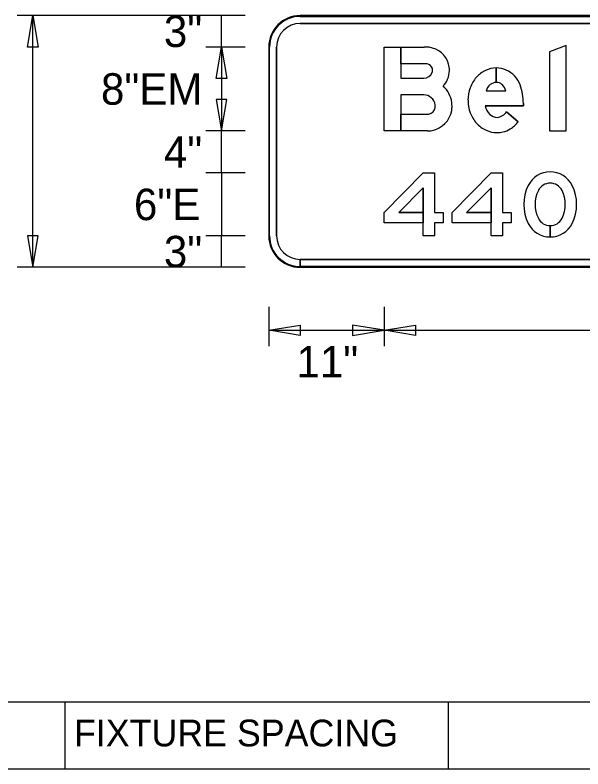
# Model space of a CAD drawing. Extents: x 764 to 1076, y -284 to -242.
# Drawn here: x 891.33 to 895.84, y -252.38 to -246.39 of the extents above; entities that cross this region are included whole.
import ezdxf

# ---------------------------------------------------------------- set-up
doc = ezdxf.new("R2010")
doc.units = 0
for name, color, linetype in [('ConstLines', 7, 'Continuous'), ('GSBWFill', 7, 'Continuous'), ('GSColorFill', 7, 'Continuous'), ('GSDims', 7, 'Continuous'), ('GSOutline', 7, 'Continuous'), ('SheetLinesMisc2_dp', 7, 'Continuous'), ('TextMinor', 7, 'Continuous')]:
    doc.layers.add(name, color=color, linetype=linetype)

msp = doc.modelspace()

# ---------------------------------------------------------------- linework, layer by layer
at = {"layer": 'ConstLines'}
msp.add_line((894.6644, -248.1523), (894.6644, -248.149), dxfattribs=at)
at = {"layer": 'GSBWFill'}
for p, q in [((901.0977, -246.3987), (893.5977, -246.3987)), ((893.5977, -246.4612), (901.0977, -246.4612)), ((893.3477, -246.6487), (893.3477, -248.1487)), ((893.4102, -248.1487), (893.4102, -246.6487)), ((895.1558, -246.8152), (895.1558, -246.9302)), ((895.1558, -246.9302), (895.1558, -246.8152)), ((895.0744, -246.997), (895.2324, -246.997)), ((895.2377, -247.1622), (895.3289, -247.243)), ((895.5844, -248.0676), (895.5844, -248.1576)), ((895.5844, -248.1576), (895.5844, -248.0676)), ((893.5977, -248.3987), (893.5977, -248.3362)), ((901.0977, -248.3362), (893.5984, -248.3362)), ((893.5984, -248.3362), (893.5984, -248.3987)), ((893.5984, -248.3987), (901.0977, -248.3987))]:
    msp.add_line(p, q, dxfattribs=at)
for points in [[(894.5788, -247.0289), (894.3977, -247.0289), (894.3977, -247.3152), (894.2644, -247.3152), (894.2644, -246.6485), (894.3977, -246.6485), (894.3977, -246.8955), (894.5788, -246.8955)], [(894.5828, -246.7819), (894.3978, -246.7819), (894.3978, -246.6485), (894.5828, -246.6485)], [(895.3711, -247.098), (895.3711, -247.117), (895.0668, -247.117)], [(894.6095, -247.3152), (894.3978, -247.3152), (894.3978, -247.1819), (894.6095, -247.1819)]]:
    msp.add_lwpolyline(points, dxfattribs=at)
for points in [[(895.7111, -247.3152), (895.7111, -246.6369), (895.5777, -246.6874), (895.5777, -247.3152)], [(894.7344, -248.0463), (894.6644, -248.0463), (894.6644, -248.1488), (894.5744, -248.1488), (894.5744, -247.7664), (894.3802, -247.9638), (894.5744, -247.9638), (894.5744, -248.0463), (894.2644, -248.0463), (894.2644, -247.9638), (894.5744, -247.6488), (894.6644, -247.6488), (894.6644, -247.9638), (894.7344, -247.9638)], [(895.2744, -248.0463), (895.2044, -248.0463), (895.2044, -248.1488), (895.1144, -248.1488), (895.1144, -247.7664), (894.9202, -247.9638), (895.1144, -247.9638), (895.1144, -248.0463), (894.8044, -248.0463), (894.8044, -247.9638), (895.1144, -247.6488), (895.2044, -247.6488), (895.2044, -247.9638), (895.2744, -247.9638)]]:
    msp.add_lwpolyline(points, close=True, dxfattribs=at)
for centre, radius, start, end in [((893.5977, -246.6487), 0.25, 90, 180), ((893.5977, -246.6487), 0.1875, 90, 180), ((895.5844, -247.8351), 0.195, 26.48104, 153.51896), ((895.5844, -247.8351), 0.105, 26.48104, 153.51896), ((895.7124, -247.8988), 0.338, 153.51896, 206.48104), ((895.7124, -247.8988), 0.248, 153.51896, 206.48104), ((895.4564, -247.8988), 0.248, 333.51896, 26.48104), ((895.4564, -247.8988), 0.338, 333.51896, 26.48104), ((895.5844, -247.9626), 0.105, 206.48104, 270), ((895.5844, -247.9626), 0.105, 270.01364, 333.51896), ((895.5844, -247.9626), 0.195, 206.48104, 270), ((895.5844, -247.9626), 0.195, 270.00734, 333.51896), ((893.5977, -248.1487), 0.25, 180, 270), ((893.5977, -248.1487), 0.1875, 180, 270)]:
    msp.add_arc(centre, radius, start, end, dxfattribs=at)
for centre, major_axis, start_param, end_param in [((894.5828, -246.9693), (0, 0.3208), 6.158944, 6.283185), ((894.5999, -246.8325), (0, 0.1829), 4.980924, 6.158944), ((894.5828, -246.9693), (0, 0.1874), 6.158944, 6.283185), ((894.5999, -246.8325), (0, 0.0496), 4.980924, 6.158944), ((894.6098, -246.8351), (0, 0.04), 4.302517, 4.712389), ((894.5905, -246.8351), (0, 0.0594), 4.712389, 4.980924), ((894.6098, -246.8351), (0, 0.1734), 4.302517, 4.712389), ((894.5905, -246.8351), (0, 0.1927), 4.712389, 4.980924), ((895.1693, -247.0413), (0, 0.2292), 0.44196, 0.851746), ((895.1558, -247.0127), (0, 0.1975), 0, 0.44196), ((895.1558, -247.0127), (0, 0.1975), 5.868518, 6.283016), ((895.1507, -247.0205), (0, 0.2067), 5.061282, 5.861635), ((894.5788, -246.8216), (0, 0.0739), 3.141593, 4.302517), ((895.1905, -247.0598), (0, 0.2573), 0.851746, 1.222943), ((894.5788, -246.8216), (0, 0.2072), 3.993826, 4.302517), ((894.5788, -247.1214), (0, 0.2258), 4.848927, 5.520752), ((895.1746, -247.0275), (0, 0.1047), 0.703138, 1.275447), ((895.1558, -247.0075), (0, 0.0773), 0, 0.684319), ((895.1558, -247.0198), (0, 0.0896), 6.008019, 6.282813), ((895.1665, -246.9817), (0, 0.05), 5.468651, 6.008019), ((895.1069, -247.0379), (0, 0.132), 5.027692, 5.468651), ((894.9377, -247.098), (0, 0.4333), 4.712389, 5.061282), ((895.2236, -247.0719), (0, 0.2926), 1.222943, 1.570796), ((894.5788, -247.1214), (0, 0.0925), 4.848927, 6.283185), ((895.2149, -247.0719), (0, 0.2838), 1.570796, 1.928626), ((894.6082, -247.1192), (0, 0.0628), 3.334454, 4.539563), ((894.6011, -247.118), (0, 0.07), 4.539563, 4.712389), ((894.6035, -247.118), (0, 0.0676), 4.712389, 4.848927), ((894.6011, -247.118), (0, 0.2033), 4.539563, 4.712389), ((894.6035, -247.118), (0, 0.2009), 4.712389, 4.848927), ((895.1949, -247.0887), (0, 0.1312), 1.788032, 2.378697), ((894.6095, -247.126), (0, 0.0559), 3.141593, 3.334454), ((894.6082, -247.1192), (0, 0.1961), 3.334454, 4.539563), ((895.1894, -247.0814), (0, 0.2567), 1.928626, 2.305123), ((895.1639, -247.1206), (0, 0.0868), 2.383204, 3.128268), ((895.1563, -247.1119), (0, 0.0957), 3.209537, 4.158837), ((895.1732, -247.096), (0, 0.2348), 2.305123, 2.711411), ((895.1335, -247.0898), (0, 0.2483), 3.710413, 4.047817), ((894.6095, -247.126), (0, 0.1892), 3.141593, 3.334454), ((895.1628, -247.1188), (0, 0.2098), 2.711411, 3.141593), ((895.1685, -247.1446), (0, 0.1833), 3.35931, 3.710413), ((895.1628, -247.1188), (0, 0.2098), 3.141593, 3.35931)]:
    msp.add_ellipse(centre, major_axis=major_axis, ratio=0.999998, start_param=start_param, end_param=end_param, dxfattribs=at)
at = {"layer": 'GSColorFill'}
for p, q in [((901.0977, -246.3987), (893.5977, -246.3987)), ((901.0977, -246.3987), (893.5977, -246.3987)), ((901.0977, -246.3987), (893.5977, -246.3987)), ((893.5977, -246.4049), (901.0977, -246.4049)), ((893.5977, -246.4612), (901.0977, -246.4612)), ((893.3477, -246.6487), (893.3477, -248.1487)), ((893.3477, -246.6487), (893.3477, -248.1487)), ((893.3477, -246.6487), (893.3477, -248.1487)), ((893.354, -248.1487), (893.354, -246.6487)), ((893.4102, -248.1487), (893.4102, -246.6487)), ((895.1558, -246.8152), (895.1558, -246.9302)), ((895.1558, -246.9302), (895.1558, -246.8152)), ((895.0744, -246.997), (895.2324, -246.997)), ((895.2377, -247.1622), (895.3289, -247.243)), ((895.5844, -248.0676), (895.5844, -248.1576)), ((895.5844, -248.1576), (895.5844, -248.0676)), ((893.5977, -248.3987), (893.5977, -248.3362)), ((901.0977, -248.3362), (893.5984, -248.3362)), ((893.5984, -248.3362), (893.5984, -248.3987)), ((893.5977, -248.3987), (893.5977, -248.3924)), ((901.0977, -248.3924), (893.5978, -248.3924)), ((893.5978, -248.3924), (893.5978, -248.3987)), ((893.5977, -248.3987), (901.0977, -248.3987)), ((893.5978, -248.3987), (901.0977, -248.3987)), ((893.5984, -248.3987), (901.0977, -248.3987))]:
    msp.add_line(p, q, dxfattribs=at)
for points in [[(894.5788, -247.0289), (894.3977, -247.0289), (894.3977, -247.3152), (894.2644, -247.3152), (894.2644, -246.6485), (894.3977, -246.6485), (894.3977, -246.8955), (894.5788, -246.8955)], [(894.5828, -246.7819), (894.3978, -246.7819), (894.3978, -246.6485), (894.5828, -246.6485)], [(895.3711, -247.098), (895.3711, -247.117), (895.0668, -247.117)], [(894.6095, -247.3152), (894.3978, -247.3152), (894.3978, -247.1819), (894.6095, -247.1819)]]:
    msp.add_lwpolyline(points, dxfattribs=at)
for points in [[(895.7111, -247.3152), (895.7111, -246.6369), (895.5777, -246.6874), (895.5777, -247.3152)], [(894.7344, -248.0463), (894.6644, -248.0463), (894.6644, -248.1488), (894.5744, -248.1488), (894.5744, -247.7664), (894.3802, -247.9638), (894.5744, -247.9638), (894.5744, -248.0463), (894.2644, -248.0463), (894.2644, -247.9638), (894.5744, -247.6488), (894.6644, -247.6488), (894.6644, -247.9638), (894.7344, -247.9638)], [(895.2744, -248.0463), (895.2044, -248.0463), (895.2044, -248.1488), (895.1144, -248.1488), (895.1144, -247.7664), (894.9202, -247.9638), (895.1144, -247.9638), (895.1144, -248.0463), (894.8044, -248.0463), (894.8044, -247.9638), (895.1144, -247.6488), (895.2044, -247.6488), (895.2044, -247.9638), (895.2744, -247.9638)]]:
    msp.add_lwpolyline(points, close=True, dxfattribs=at)
for centre, radius, start, end in [((893.5977, -246.6487), 0.25, 90, 180), ((893.5977, -246.6487), 0.25, 90, 180), ((893.5977, -246.6487), 0.25, 90, 180), ((893.5977, -246.6487), 0.2438, 90, 180), ((893.5977, -246.6487), 0.1875, 90, 180), ((895.5844, -247.8351), 0.195, 26.48104, 153.51896), ((895.5844, -247.8351), 0.105, 26.48104, 153.51896), ((895.7124, -247.8988), 0.338, 153.51896, 206.48104), ((895.7124, -247.8988), 0.248, 153.51896, 206.48104), ((895.4564, -247.8988), 0.248, 333.51896, 26.48104), ((895.4564, -247.8988), 0.338, 333.51896, 26.48104), ((895.5844, -247.9626), 0.105, 206.48104, 270), ((895.5844, -247.9626), 0.105, 270.01364, 333.51896), ((895.5844, -247.9626), 0.195, 206.48104, 270), ((895.5844, -247.9626), 0.195, 270.00734, 333.51896), ((893.5977, -248.1487), 0.25, 180, 270), ((893.5977, -248.1487), 0.25, 180, 270), ((893.5977, -248.1487), 0.25, 180, 270), ((893.5977, -248.1487), 0.2438, 180, 270), ((893.5977, -248.1487), 0.1875, 180, 270)]:
    msp.add_arc(centre, radius, start, end, dxfattribs=at)
for centre, major_axis, start_param, end_param in [((894.5828, -246.9693), (0, 0.3208), 6.158944, 6.283185), ((894.5999, -246.8325), (0, 0.1829), 4.980924, 6.158944), ((894.5828, -246.9693), (0, 0.1874), 6.158944, 6.283185), ((894.5999, -246.8325), (0, 0.0496), 4.980924, 6.158944), ((894.6098, -246.8351), (0, 0.04), 4.302517, 4.712389), ((894.5905, -246.8351), (0, 0.0594), 4.712389, 4.980924), ((894.6098, -246.8351), (0, 0.1734), 4.302517, 4.712389), ((894.5905, -246.8351), (0, 0.1927), 4.712389, 4.980924), ((895.1693, -247.0413), (0, 0.2292), 0.44196, 0.851746), ((895.1558, -247.0127), (0, 0.1975), 0, 0.44196), ((895.1558, -247.0127), (0, 0.1975), 5.868518, 6.283016), ((895.1507, -247.0205), (0, 0.2067), 5.061282, 5.861635), ((894.5788, -246.8216), (0, 0.0739), 3.141593, 4.302517), ((895.1905, -247.0598), (0, 0.2573), 0.851746, 1.222943), ((894.5788, -246.8216), (0, 0.2072), 3.993826, 4.302517), ((894.5788, -247.1214), (0, 0.2258), 4.848927, 5.520752), ((895.1746, -247.0275), (0, 0.1047), 0.703138, 1.275447), ((895.1558, -247.0075), (0, 0.0773), 0, 0.684319), ((895.1558, -247.0198), (0, 0.0896), 6.008019, 6.282813), ((895.1665, -246.9817), (0, 0.05), 5.468651, 6.008019), ((895.1069, -247.0379), (0, 0.132), 5.027692, 5.468651), ((894.9377, -247.098), (0, 0.4333), 4.712389, 5.061282), ((895.2236, -247.0719), (0, 0.2926), 1.222943, 1.570796), ((894.5788, -247.1214), (0, 0.0925), 4.848927, 6.283185), ((895.2149, -247.0719), (0, 0.2838), 1.570796, 1.928626), ((894.6082, -247.1192), (0, 0.0628), 3.334454, 4.539563), ((894.6011, -247.118), (0, 0.07), 4.539563, 4.712389), ((894.6035, -247.118), (0, 0.0676), 4.712389, 4.848927), ((894.6011, -247.118), (0, 0.2033), 4.539563, 4.712389), ((894.6035, -247.118), (0, 0.2009), 4.712389, 4.848927), ((895.1949, -247.0887), (0, 0.1312), 1.788032, 2.378697), ((894.6095, -247.126), (0, 0.0559), 3.141593, 3.334454), ((894.6082, -247.1192), (0, 0.1961), 3.334454, 4.539563), ((895.1894, -247.0814), (0, 0.2567), 1.928626, 2.305123), ((895.1639, -247.1206), (0, 0.0868), 2.383204, 3.128268), ((895.1563, -247.1119), (0, 0.0957), 3.209537, 4.158837), ((895.1732, -247.096), (0, 0.2348), 2.305123, 2.711411), ((895.1335, -247.0898), (0, 0.2483), 3.710413, 4.047817), ((894.6095, -247.126), (0, 0.1892), 3.141593, 3.334454), ((895.1628, -247.1188), (0, 0.2098), 2.711411, 3.141593), ((895.1685, -247.1446), (0, 0.1833), 3.35931, 3.710413), ((895.1628, -247.1188), (0, 0.2098), 3.141593, 3.35931)]:
    msp.add_ellipse(centre, major_axis=major_axis, ratio=0.999998, start_param=start_param, end_param=end_param, dxfattribs=at)
at = {"layer": 'GSDims'}
for p, q in [((891.6602, -246.3987), (891.3477, -246.3987)), ((891.4727, -248.3987), (891.4727, -246.3987)), ((893.1602, -246.3987), (891.6602, -246.3987)), ((893.1602, -246.3987), (892.8477, -246.3987)), ((892.9727, -246.6485), (892.9727, -246.3987)), ((893.1602, -246.6485), (892.8477, -246.6485)), ((893.1602, -246.6485), (892.8477, -246.6485)), ((892.9727, -246.6485), (892.9727, -247.3152)), ((893.1602, -247.3152), (892.8477, -247.3152)), ((893.1602, -247.3152), (892.8477, -247.3152)), ((892.9727, -247.6488), (892.9727, -247.3152)), ((893.1602, -247.6488), (892.8477, -247.6488)), ((893.1602, -247.6488), (892.8477, -247.6488)), ((892.9727, -247.6488), (892.9727, -248.1488)), ((893.1602, -248.1488), (892.8477, -248.1488)), ((893.1602, -248.1488), (892.8477, -248.1488)), ((892.9727, -248.3987), (892.9727, -248.1488)), ((891.6602, -248.3987), (891.3477, -248.3987)), ((893.1602, -248.3987), (891.6602, -248.3987)), ((893.1602, -248.3987), (892.8477, -248.3987)), ((893.3477, -248.7112), (893.3477, -249.0237)), ((893.3477, -248.7112), (893.3477, -249.0237)), ((894.2644, -248.7112), (894.2644, -249.0237)), ((894.2644, -248.7112), (894.2644, -249.0237)), ((893.3477, -248.8987), (894.2644, -248.8987)), ((894.2644, -248.8987), (900.4311, -248.8987))]:
    msp.add_line(p, q, dxfattribs=at)
for points in [[(891.4727, -246.3987), (891.5144, -246.6487), (891.4311, -246.6487)], [(892.9727, -246.6485), (893.0144, -246.8985), (892.9311, -246.8985)], [(892.9727, -247.3152), (893.0144, -247.0652), (892.9311, -247.0652)], [(891.4727, -248.3987), (891.5144, -248.1487), (891.4311, -248.1487)], [(893.3477, -248.8987), (893.5977, -248.857), (893.5977, -248.9403)], [(894.2644, -248.8987), (894.0144, -248.857), (894.0144, -248.9403)], [(894.2644, -248.8987), (894.5144, -248.857), (894.5144, -248.9403)]]:
    msp.add_lwpolyline(points, close=True, dxfattribs=at)
at = {"layer": 'GSOutline'}
for p, q in [((901.0977, -246.3987), (893.5977, -246.3987)), ((901.0977, -246.4612), (893.5977, -246.4612)), ((893.3477, -246.6487), (893.3477, -248.1487)), ((893.4102, -246.6487), (893.4102, -248.1487)), ((895.0744, -246.997), (895.2324, -246.997)), ((895.3289, -247.243), (895.2377, -247.1622)), ((893.5977, -248.3362), (901.0977, -248.3362)), ((893.5977, -248.3987), (901.0977, -248.3987))]:
    msp.add_line(p, q, dxfattribs=at)
for points in [[(894.6095, -247.3152), (894.2644, -247.3152), (894.2644, -246.6485), (894.5828, -246.6485)], [(894.5828, -246.7819), (894.3977, -246.7819), (894.3977, -246.8955), (894.5788, -246.8955)], [(894.5788, -247.0289), (894.3977, -247.0289), (894.3977, -247.1819)], [(895.0668, -247.117), (895.3711, -247.117), (895.3711, -247.098)], [(894.3977, -247.1819), (894.6095, -247.1819)]]:
    msp.add_lwpolyline(points, dxfattribs=at)
for points in [[(895.7111, -247.3152), (895.7111, -246.6369), (895.5777, -246.6874), (895.5777, -247.3152)], [(894.6644, -248.0463), (894.6644, -248.1488), (894.5744, -248.1488), (894.5744, -248.0463), (894.2644, -248.0463), (894.2644, -247.9638), (894.5744, -247.6488), (894.6644, -247.6488), (894.6644, -247.9638), (894.7344, -247.9638), (894.7344, -248.0463)], [(895.2044, -248.0463), (895.2044, -248.1488), (895.1144, -248.1488), (895.1144, -248.0463), (894.8044, -248.0463), (894.8044, -247.9638), (895.1144, -247.6488), (895.2044, -247.6488), (895.2044, -247.9638), (895.2744, -247.9638), (895.2744, -248.0463)], [(894.5744, -247.7664), (894.5744, -247.9638), (894.3802, -247.9638)], [(895.1144, -247.7664), (895.1144, -247.9638), (894.9202, -247.9638)]]:
    msp.add_lwpolyline(points, close=True, dxfattribs=at)
for centre, radius, start, end in [((893.5977, -246.6487), 0.25, 90, 180), ((893.5977, -246.6487), 0.1875, 90, 180), ((895.5844, -247.8351), 0.195, 26.48104, 153.51896), ((895.5844, -247.8351), 0.105, 26.48104, 153.51896), ((895.7124, -247.8988), 0.338, 153.51896, 206.48104), ((895.7124, -247.8988), 0.248, 153.51896, 206.48104), ((895.4564, -247.8988), 0.248, 333.51896, 26.48104), ((895.4564, -247.8988), 0.338, 333.51896, 26.48104), ((895.5844, -247.9626), 0.105, 206.48104, 333.51896), ((895.5844, -247.9626), 0.195, 206.48104, 333.51896), ((893.5977, -248.1487), 0.25, 180, 270), ((893.5977, -248.1487), 0.1875, 180, 270)]:
    msp.add_arc(centre, radius, start, end, dxfattribs=at)
for centre, major_axis, start_param, end_param in [((894.5828, -246.9693), (0, 0.3208), 6.158944, 6.283185), ((894.5999, -246.8325), (0, 0.1829), 4.980924, 6.158944), ((894.5828, -246.9693), (0, 0.1874), 6.158944, 6.283185), ((894.5999, -246.8325), (0, 0.0496), 4.980924, 6.158944), ((894.6098, -246.8351), (0, 0.04), 4.302517, 4.712389), ((894.5905, -246.8351), (0, 0.0594), 4.712389, 4.980924), ((894.6098, -246.8351), (0, 0.1734), 4.302517, 4.712389), ((894.5905, -246.8351), (0, 0.1927), 4.712389, 4.980924), ((895.1693, -247.0413), (0, 0.2292), 0.44196, 0.851746), ((895.1558, -247.0127), (0, 0.1975), 0, 0.44196), ((895.1558, -247.0127), (0, 0.1975), 5.868518, 6.283185), ((895.1507, -247.0205), (0, 0.2067), 5.061282, 5.861635), ((894.5788, -246.8216), (0, 0.0739), 3.141593, 4.302517), ((895.1905, -247.0598), (0, 0.2573), 0.851746, 1.222943), ((894.5788, -246.8216), (0, 0.2072), 3.993826, 4.302517), ((894.5788, -247.1214), (0, 0.2258), 4.848927, 5.520752), ((895.1746, -247.0275), (0, 0.1047), 0.703138, 1.275447), ((895.1558, -247.0075), (0, 0.0773), 0, 0.684319), ((895.1558, -247.0198), (0, 0.0896), 6.008019, 6.283185), ((895.1665, -246.9817), (0, 0.05), 5.468651, 6.008019), ((895.1069, -247.0379), (0, 0.132), 5.027692, 5.468651), ((894.9377, -247.098), (0, 0.4333), 4.712389, 5.061282), ((895.2236, -247.0719), (0, 0.2926), 1.222943, 1.570796), ((894.5788, -247.1214), (0, 0.0925), 4.848927, 6.283185), ((895.2149, -247.0719), (0, 0.2838), 1.570796, 1.928626), ((894.6082, -247.1192), (0, 0.0628), 3.334454, 4.539563), ((894.6011, -247.118), (0, 0.07), 4.539563, 4.712389), ((894.6035, -247.118), (0, 0.0676), 4.712389, 4.848927), ((894.6011, -247.118), (0, 0.2033), 4.539563, 4.712389), ((894.6035, -247.118), (0, 0.2009), 4.712389, 4.848927), ((895.1949, -247.0887), (0, 0.1312), 1.788032, 2.378697), ((894.6095, -247.126), (0, 0.0559), 3.141593, 3.334454), ((894.6082, -247.1192), (0, 0.1961), 3.334454, 4.539563), ((895.1894, -247.0814), (0, 0.2567), 1.928626, 2.305123), ((895.1639, -247.1206), (0, 0.0868), 2.383204, 3.128268), ((895.1563, -247.1119), (0, 0.0957), 3.209537, 4.158837), ((895.1732, -247.096), (0, 0.2348), 2.305123, 2.711411), ((895.1335, -247.0898), (0, 0.2483), 3.710413, 4.047817), ((894.6095, -247.126), (0, 0.1892), 3.141593, 3.334454), ((895.1628, -247.1188), (0, 0.2098), 2.711411, 3.141593), ((895.1685, -247.1446), (0, 0.1833), 3.35931, 3.710413), ((895.1628, -247.1188), (0, 0.2098), 3.141593, 3.35931)]:
    msp.add_ellipse(centre, major_axis=major_axis, ratio=0.999998, start_param=start_param, end_param=end_param, dxfattribs=at)
at = {"layer": 'SheetLinesMisc2_dp'}
for p, q in [((886.9448, -251.8491), (907.4108, -251.8491)), ((891.7262, -251.8491), (891.7262, -252.3832)), ((894.7736, -251.8491), (894.7736, -252.3832)), ((886.9448, -252.3832), (907.4109, -252.3832))]:
    msp.add_line(p, q, dxfattribs=at)

# ---------------------------------------------------------------- texts
at = {"layer": 'GSDims'}
for s, p in [('3"', (892.5144, -246.6486)), ('8"EM', (892.0144, -247.1069)), ('4"', (892.5144, -247.607)), ('6"E', (892.2763, -248.0238)), ('3"', (892.5144, -248.3987)), ('11"', (893.568, -249.2737))]:
    msp.add_text(s, height=0.25, dxfattribs=at).set_placement(p)
at = {"layer": 'TextMinor'}
msp.add_text('FIXTURE SPACING', height=0.212581, dxfattribs=at).set_placement((891.7999, -252.2043))

doc.saveas('drawing.dxf')
